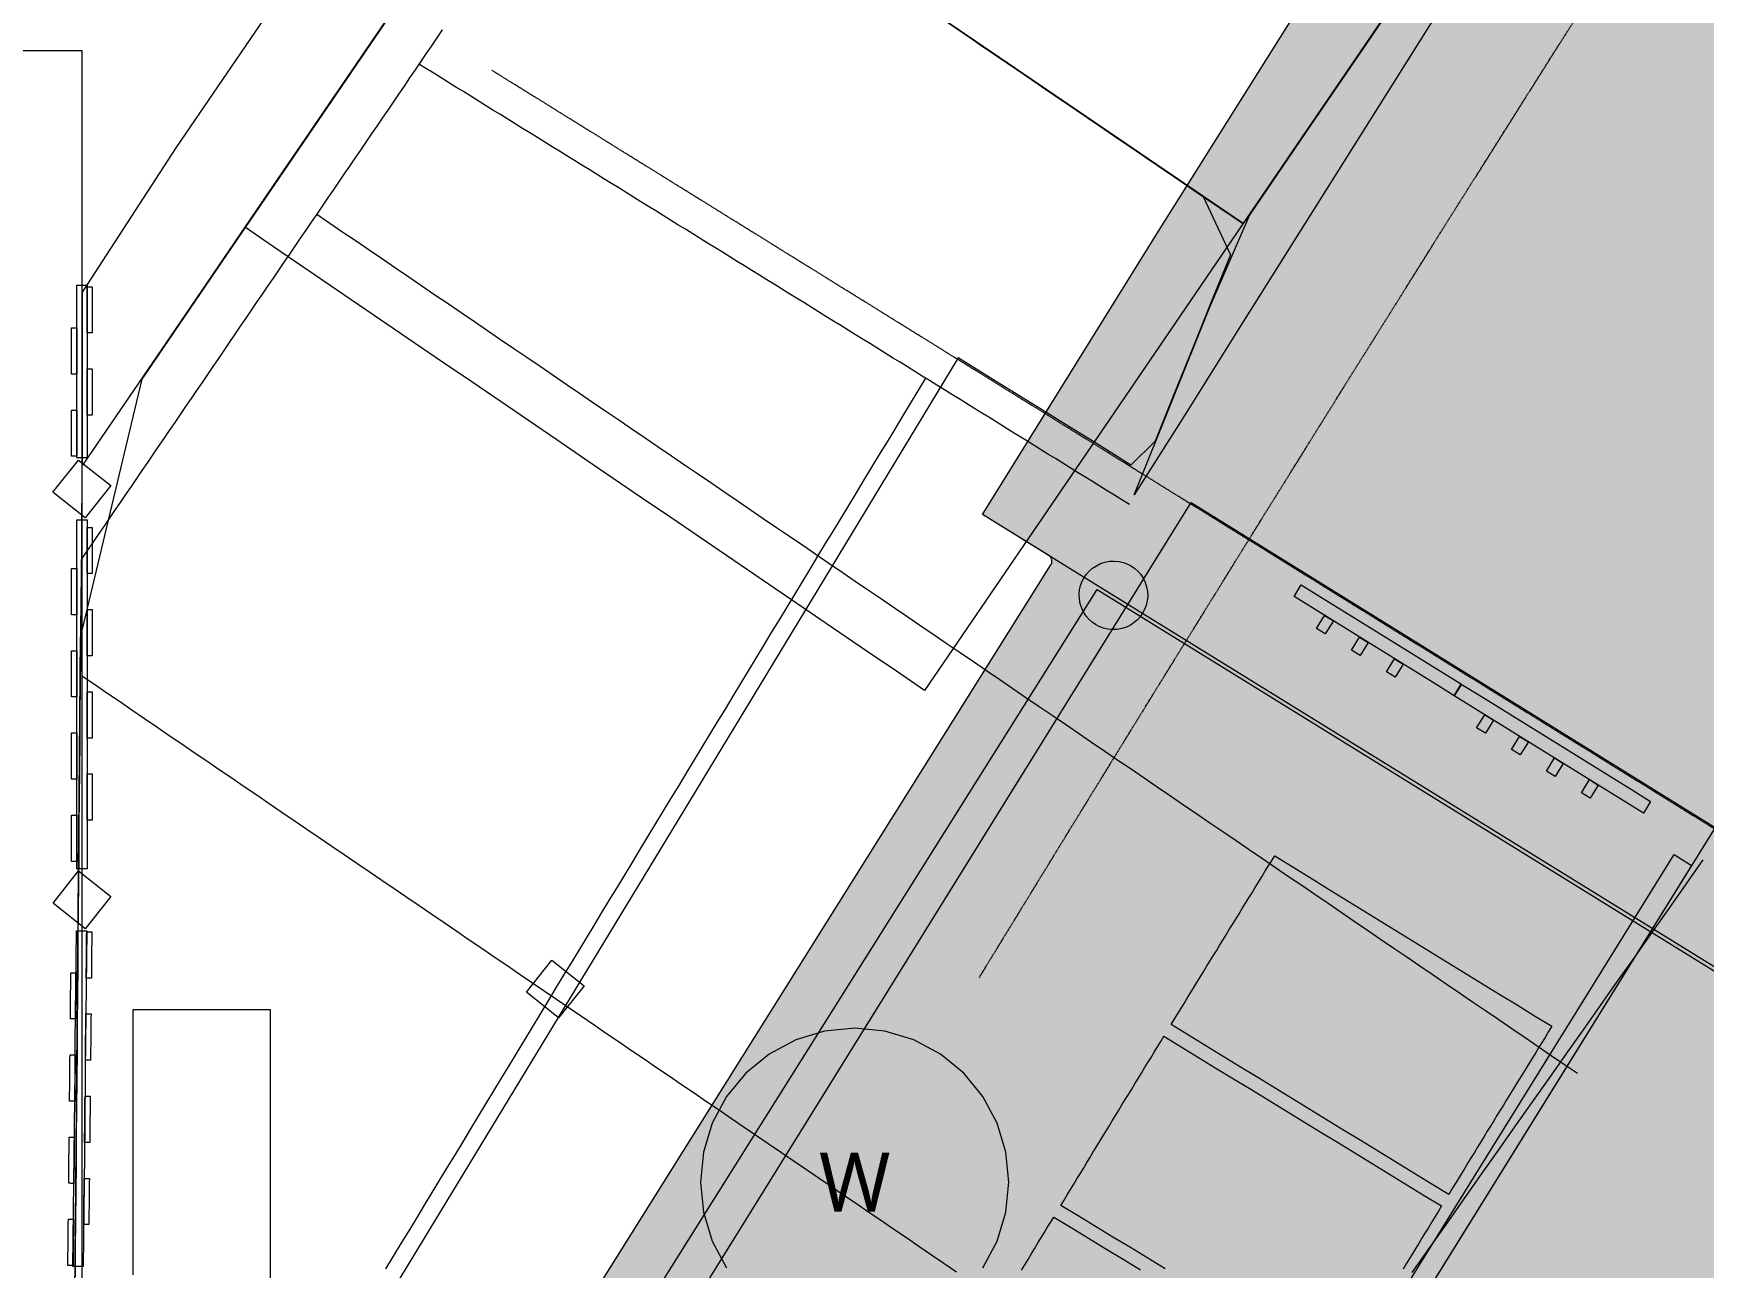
# Model space of a CAD drawing. Header units: millimetres. Extents: x -31757 to 121236, y -27283 to 59400.
# Drawn here: x 25102 to 29978, y 9350 to 12954 of the extents above; entities that cross this region are included whole.
import ezdxf

# ---------------------------------------------------------------- set-up
doc = ezdxf.new("R2010")
doc.units = ezdxf.units.MM
doc.linetypes.add('DASHDOT', pattern=[3.556, 2.54, -0.508, 0, -0.508])
for name, color, linetype, lineweight in [('10_見えがかり', 7, 'Continuous', 13), ('30_敷地・外構', 8, 'Continuous', 9), ('40_通り芯', 1, 'DASHDOT', 9), ('41_通り芯の符号', 1, 'Continuous', 13)]:
    doc.layers.add(name, color=color, linetype=linetype, lineweight=lineweight)
doc.styles.add('JP', font='NotoSansCJKjp-Regular.otf')

msp = doc.modelspace()

# ---------------------------------------------------------------- hatches: boundary and pattern name
at = {"layer": '10_見えがかり'}
msp.add_hatch(color=8, dxfattribs=at).paths.add_polyline_path([(40065.8, 29151), (40066.1, 29150.7), (40327.1, 28949.1), (40328.7, 28948), (40330.4, 28947), (40332.2, 28946.2), (40334, 28945.6), (40335.9, 28945.2), (40337.9, 28945), (40339.9, 28944.9), (40341.8, 28945.1), (40343.7, 28945.4), (40345.6, 28946), (40347.5, 28946.7), (40349.2, 28947.6), (40350.9, 28948.6), (40352.4, 28949.8), (40353.8, 28951.2), (40355.1, 28952.7), (40882.9, 29633), (41480, 30395.1), (42080.6, 31154.4), (42684.8, 31910.9), (43292.6, 32664.5), (43903.9, 33415.2), (44518.8, 34163), (45137.2, 34907.9), (45759.1, 35650), (46384.5, 36389), (47013.3, 37125.1), (47645.6, 37858.3), (48281.4, 38588.4), (48920.6, 39315.6), (49563.2, 40039.7), (50209.3, 40760.8), (50858.7, 41478.8), (51511.5, 42193.7), (52167.7, 42905.6), (52827.2, 43614.4), (53490, 44320), (54156.2, 45022.6), (54825.7, 45721.9), (55498.4, 46418.1), (56174.5, 47111.2), (56853.8, 47801), (57536.3, 48487.6), (58222.1, 49171), (58911.1, 49851.2), (59603.3, 50528.1), (60298.6, 51201.7), (60374.8, 51274.8), (60376.2, 51276.3), (60377.4, 51277.8), (60378.4, 51279.5), (60379.3, 51281.3), (60380, 51283.1), (60380.5, 51285), (60380.8, 51286.9), (60381, 51288.9), (60380.9, 51290.8), (60380.7, 51292.8), (60380.2, 51294.7), (60379.6, 51296.6), (60378.8, 51298.4), (60377.8, 51300.1), (60376.7, 51301.7), (60375.4, 51303.1), (60146.7, 51540.7), (60146.4, 51541), (60146.7, 51541.4), (60833.4, 52199.6), (61523.6, 52855.1), (62216.8, 53507.4), (62913, 54156.4), (63612.2, 54802.2), (64314.4, 55444.8), (65019.2, 56083.8), (65019.6, 56084.1), (65019.9, 56083.8), (65254.1, 55824.3), (66795, 54116.9), (66795, 54116.8), (75537.8, 44429), (75538.1, 44428.7), (75537.8, 44428.3), (75105, 44023.6), (75104.9, 44023.5), (73057.4, 42142.5), (73057.2, 42142.3), (71040.6, 40228.6), (71040.4, 40228.4), (69052.1, 38285.4), (69051.8, 38285.2), (67092.1, 36313.2), (67091.9, 36313), (65161.3, 34312.7), (65161.1, 34312.4), (63259.9, 32284), (63259.7, 32283.8), (61388.4, 30227.8), (61388.2, 30227.6), (59547.2, 28144.4), (59547, 28144.1), (57736.7, 26034.2), (57736.5, 26034), (55957.3, 23897.8), (55957.1, 23897.6), (54209.3, 21735.6), (54209.1, 21735.4), (52493.2, 19548.1), (52493, 19547.9), (50809.2, 17335.7), (50809, 17335.4), (49157.8, 15098.8), (49157.6, 15098.5), (47539.3, 12838), (47539.1, 12837.8), (45954.1, 10553.8), (45953.9, 10553.6), (44402.4, 8246.6), (44402.2, 8246.4), (42884.7, 5917), (42884.5, 5916.8), (41401.3, 3565.6), (41401.2, 3565.4), (40433.8, 2047.8), (40433.5, 2047.4), (40433, 2047.5), (34030.2, 4749.4), (34030.2, 4749.4), (26699.8, 7843.7), (26699.5, 7843.8), (26030.8, 8156.6), (26029.7, 8157.2), (26026.2, 8159.4), (26025.8, 8159.7), (26026, 8160.1), (26672.5, 9168.4), (26672.6, 9168.6), (28072.1, 11401.4), (28073.1, 11403.1), (28073.8, 11404.9), (28074.5, 11406.8), (28074.9, 11408.7), (28075.1, 11410.7), (28075.1, 11412.7), (28075, 11414.6), (28074.6, 11416.6), (28074.1, 11418.5), (28073.4, 11420.3), (28072.5, 11422), (28071.4, 11423.7), (28070.2, 11425.2), (28068.8, 11426.7), (28067.3, 11427.9), (28065.7, 11429), (27872.5, 11548.5), (27872.1, 11548.7), (27872.4, 11549.1), (28386.1, 12375.7), (28904.1, 13200.3), (29425.9, 14022.4), (29951.7, 14842.1), (30481.3, 15659.2), (31014.8, 16473.8), (31552.1, 17285.9), (32093.3, 18095.5), (32638.3, 18902.5), (33187.1, 19706.8), (33739.7, 20508.6), (34296.1, 21307.8), (34856.3, 22104.3), (35420.2, 22898.1), (35987.9, 23689.3), (36559.3, 24477.8), (37134.5, 25263.5), (37713.4, 26046.5), (38295.9, 26826.8), (38882.2, 27604.3), (39472.1, 28379.1), (40065.5, 29150.6)])

# ---------------------------------------------------------------- linework, layer by layer
for points in [[(28633, 12398), (26773.8, 13665.3), (32265.2, 21721.7), (34124.4, 20454.5), (33555.5, 19619.8), (33275.2, 19216), (32903.8, 18663.7), (28633, 12398)], [(33225.2, 15012.1), (30912.9, 11416.3), (30912.7, 11416.1), (30631.4, 10968.2), (30631.4, 10968.1), (30126.3, 10155.5), (30126.1, 10155.2), (30125.6, 10155.4), (28169.8, 11364.7), (27872.5, 11548.5), (27872.1, 11548.7), (27872.4, 11549.1), (28386.1, 12375.7), (28904.1, 13200.3)], [(29559.9, 13585.5), (28620.3, 12089.7), (28463.8, 11840.3), (28314.8, 11606.1), (28425.2, 11879), (28535.6, 12151.9), (28651.7, 12421.8), (28817.5, 12665.1), (28983.3, 12908.4), (29812.4, 14124.8)], [(26750.6, 13681.1), (27819.6, 12952.4), (28516.8, 12477.2), (28596.3, 12307.3), (28541.3, 12171.2), (28486.2, 12035.1), (28431.2, 11899), (28376.1, 11762.9), (28305.9, 11693.1), (28205.1, 11755.6), (28104.3, 11818.2), (28003.5, 11880.8), (27902.7, 11943.3), (27801.9, 12005.9), (27391.5, 11329.3), (26981.1, 10652.7), (26570.7, 9976.1), (26160.3, 9299.5), (25749.9, 8622.9), (25888.1, 8282.1), (27538.2, 7590.3), (27648.4, 7241.4)], [(26384.3, 13363.6), (26099.5, 12945.9), (25814.8, 12528.1), (25530.1, 12110.4), (25245.4, 11692.7), (25245.4, 12198.2), (25518.8, 12619.4), (25803.5, 13037.1)], [(26672.6, 9168.6), (28072.1, 11401.4), (28073.1, 11403.1), (28073.8, 11404.9), (28074.5, 11406.8), (28074.9, 11408.7), (28075.1, 11410.7), (28075.1, 11412.7), (28075, 11414.6), (28074.6, 11416.6), (28074.1, 11418.5), (28073.4, 11420.3), (28072.5, 11422), (28071.4, 11423.7), (28070.2, 11425.2), (28068.8, 11426.7), (28067.3, 11427.9), (28065.7, 11429), (27872.5, 11548.5), (27872.1, 11548.7), (27872.4, 11549.1), (28386.1, 12375.7), (28904.1, 13200.3)], [(25200.8, 6717.4), (25213.6, 8208), (25226.3, 9698.7), (25239.1, 11189.3), (25419.2, 11944.2), (25682.9, 12331.1), (25946.6, 12718), (26210.4, 13104.9)], [(18244, 12903.1), (23243.5, 12903.3), (24243.4, 12903.4), (25243.3, 12903.5), (25243.4, 11903.5), (25243.4, 10903.6), (25243.5, 9903.7), (25243.5, 8903.8), (25243.6, 7903.9), (25243.7, 6904), (25243.7, 5904.1), (25243.8, 4904.2), (25243.9, 2904.4), (25243.9, 1904.5), (25244, 904.6), (24244.1, 904.5), (23244.2, 904.5), (21244.4, 904.4), (20244.5, 904.3), (19244.6, 904.2)], [(25228.4, 12134.6), (25228.4, 12176.7), (25228.4, 12218.8), (25233.4, 12218.8), (25235.9, 12218.8), (25238.4, 12218.8), (25248.4, 12218.8), (25250.9, 12218.8), (25255.9, 12218.8), (25258.4, 12218.8), (25258.4, 12092.5), (25258.4, 12050.4), (25258.4, 12008.3), (25258.4, 11966.2), (25258.4, 11924.1), (25258.4, 11840), (25258.4, 11713.7), (25255.9, 11713.7), (25253.4, 11713.7), (25250.9, 11713.7), (25245.9, 11713.7), (25240.9, 11713.7), (25238.4, 11713.7), (25235.9, 11713.7), (25233.4, 11713.7), (25230.9, 11713.7), (25228.4, 11713.7), (25228.4, 11755.7), (25228.4, 11797.8), (25228.4, 11839.9), (25228.4, 11924.1), (25228.4, 11966.2), (25228.4, 12008.3), (25228.4, 12050.4), (25228.4, 12092.5), (25228.4, 12134.6)], [(25228.4, 12134.6), (25228.4, 12176.7), (25228.4, 12218.8), (25233.4, 12218.8), (25235.9, 12218.8), (25238.4, 12218.8), (25248.4, 12218.8), (25250.9, 12218.8), (25255.9, 12218.8), (25258.4, 12218.8), (25258.4, 12092.5), (25258.4, 12050.4), (25258.4, 12008.3), (25258.4, 11966.2), (25258.4, 11924.1), (25258.4, 11840), (25258.4, 11713.7), (25255.9, 11713.7), (25253.4, 11713.7), (25250.9, 11713.7), (25245.9, 11713.7), (25240.9, 11713.7), (25238.4, 11713.7), (25235.9, 11713.7), (25233.4, 11713.7), (25230.9, 11713.7), (25228.4, 11713.7), (25228.4, 11755.7), (25228.4, 11797.8), (25228.4, 11839.9), (25228.4, 11924.1), (25228.4, 11966.2), (25228.4, 12008.3), (25228.4, 12050.4), (25228.4, 12092.5), (25228.4, 12134.6)], [(25228.4, 12134.6), (25228.4, 12176.7), (25228.4, 12218.8), (25233.4, 12218.8), (25235.9, 12218.8), (25238.4, 12218.8), (25248.4, 12218.8), (25250.9, 12218.8), (25255.9, 12218.8), (25258.4, 12218.8), (25258.4, 12092.5), (25258.4, 12050.4), (25258.4, 12008.3), (25258.4, 11966.2), (25258.4, 11924.1), (25258.4, 11840), (25258.4, 11713.7), (25255.9, 11713.7), (25253.4, 11713.7), (25250.9, 11713.7), (25245.9, 11713.7), (25240.9, 11713.7), (25238.4, 11713.7), (25235.9, 11713.7), (25233.4, 11713.7), (25230.9, 11713.7), (25228.4, 11713.7), (25228.4, 11755.7), (25228.4, 11797.8), (25228.4, 11839.9), (25228.4, 11924.1), (25228.4, 11966.2), (25228.4, 12008.3), (25228.4, 12050.4), (25228.4, 12092.5), (25228.4, 12134.6)], [(25260.9, 12213.7), (25262.1, 12213.7), (25263.4, 12213.7), (25264.6, 12213.7), (25265.9, 12213.7), (25268.4, 12213.7), (25269.6, 12213.7), (25270.9, 12213.7), (25272.1, 12213.7), (25273.4, 12213.7), (25273.4, 12191.2), (25273.4, 12180), (25273.4, 12168.7), (25273.4, 12157.5), (25273.4, 12112.5), (25273.4, 12101.2), (25273.4, 12078.7), (25272.1, 12078.7), (25270.9, 12078.7), (25269.6, 12078.7), (25268.4, 12078.7), (25265.9, 12078.7), (25264.6, 12078.7), (25263.4, 12078.7), (25259.6, 12078.7), (25258.4, 12078.7), (25258.4, 12090), (25258.4, 12101.2), (25258.4, 12112.5), (25258.4, 12123.7), (25258.4, 12146.2), (25258.4, 12157.5), (25258.4, 12168.7), (25258.4, 12180), (25258.4, 12191.2), (25258.4, 12202.5), (25258.4, 12213.7), (25260.9, 12213.7)], [(25213.4, 12026.2), (25213.4, 12037.5), (25213.4, 12048.7), (25213.4, 12060), (25213.4, 12071.2), (25213.4, 12082.5), (25213.4, 12093.7), (25214.6, 12093.7), (25215.9, 12093.7), (25217.1, 12093.7), (25218.4, 12093.7), (25219.6, 12093.7), (25220.9, 12093.7), (25223.4, 12093.7), (25224.6, 12093.7), (25227.1, 12093.7), (25228.4, 12093.7), (25228.4, 12082.5), (25228.4, 12071.2), (25228.4, 12060), (25228.4, 12048.7), (25228.4, 12026.2), (25228.4, 12015), (25228.4, 12003.7), (25228.4, 11992.5), (25228.4, 11981.2), (25228.4, 11970), (25228.4, 11958.7), (25227.1, 11958.7), (25224.6, 11958.7), (25223.4, 11958.7), (25222.1, 11958.7), (25220.9, 11958.7), (25219.6, 11958.7), (25218.4, 11958.7), (25217.1, 11958.7), (25215.9, 11958.7), (25214.6, 11958.7), (25213.4, 11958.7), (25213.4, 11981.2), (25213.4, 11992.5), (25213.4, 12003.7), (25213.4, 12015), (25213.4, 12026.2)], [(25258.4, 11906.2), (25258.4, 11917.5), (25258.4, 11928.7), (25258.4, 11940), (25258.4, 11951.2), (25258.4, 11973.7), (25259.6, 11973.7), (25260.9, 11973.7), (25262.1, 11973.7), (25263.4, 11973.7), (25264.6, 11973.7), (25265.9, 11973.7), (25268.4, 11973.7), (25269.6, 11973.7), (25272.1, 11973.7), (25273.4, 11973.7), (25273.4, 11962.5), (25273.4, 11951.2), (25273.4, 11940), (25273.4, 11928.7), (25273.4, 11906.2), (25273.4, 11895), (25273.4, 11883.7), (25273.4, 11872.5), (25273.4, 11861.2), (25273.4, 11850), (25273.4, 11838.7), (25272.1, 11838.7), (25269.6, 11838.7), (25268.4, 11838.7), (25267.1, 11838.7), (25265.9, 11838.7), (25263.4, 11838.7), (25262.1, 11838.7), (25260.9, 11838.7), (25259.6, 11838.7), (25258.4, 11838.7), (25258.4, 11850), (25258.4, 11861.2), (25258.4, 11872.5), (25258.4, 11883.7), (25258.4, 11895), (25258.4, 11906.2)], [(25215.9, 11853.7), (25217.1, 11853.7), (25218.4, 11853.7), (25219.6, 11853.7), (25222.1, 11853.7), (25223.4, 11853.7), (25224.6, 11853.7), (25227.1, 11853.7), (25228.4, 11853.7), (25228.4, 11842.5), (25228.4, 11831.2), (25228.4, 11820), (25228.4, 11797.5), (25228.4, 11786.2), (25228.4, 11775), (25228.4, 11741.2), (25228.4, 11730), (25228.4, 11718.7), (25225.9, 11718.7), (25224.6, 11718.7), (25223.4, 11718.7), (25222.1, 11718.7), (25219.6, 11718.7), (25218.4, 11718.7), (25217.1, 11718.7), (25215.9, 11718.7), (25214.6, 11718.7), (25213.4, 11718.7), (25213.4, 11730), (25213.4, 11752.5), (25213.4, 11763.7), (25213.4, 11775), (25213.4, 11786.2), (25213.4, 11797.5), (25213.4, 11808.7), (25213.4, 11820), (25213.4, 11842.5), (25213.4, 11853.7), (25215.9, 11853.7)], [(25233.8, 11707.8), (25327.7, 11633.1), (25253, 11539.1), (25159.1, 11613.8), (25233.8, 11707.8)], [(25244.9, 6368.1), (28481.9, 11583.6), (30011.2, 10634.4), (25245.3, 2955.5), (25244.9, 6368.1)], [(25238.4, 11533.3), (25240.9, 11533.3), (25243.4, 11533.3), (25245.9, 11533.3), (25248.4, 11533.3), (25250.9, 11533.3), (25258.4, 11533.3), (25258.4, 11448.3), (25258.4, 11363.3), (25258.4, 11278.4), (25258.4, 11193.4), (25258.4, 11108.4), (25258.4, 11023.5), (25258.4, 10938.5), (25258.4, 10853.5), (25258.4, 10768.6), (25258.4, 10683.6), (25258.4, 10598.6), (25258.5, 10513.7), (25251, 10513.7), (25248.5, 10513.7), (25246, 10513.7), (25243.5, 10513.7), (25241, 10513.7), (25238.5, 10513.7), (25236, 10513.7), (25228.5, 10513.7), (25228.4, 10768.6), (25228.4, 10853.5), (25228.4, 10938.5), (25228.4, 11023.5), (25228.4, 11108.4), (25228.4, 11193.4), (25228.4, 11278.4), (25228.4, 11363.3), (25228.4, 11448.3), (25228.4, 11533.3), (25238.4, 11533.3)], [(25238.4, 11533.3), (25240.9, 11533.3), (25243.4, 11533.3), (25245.9, 11533.3), (25248.4, 11533.3), (25250.9, 11533.3), (25258.4, 11533.3), (25258.4, 11448.3), (25258.4, 11363.3), (25258.4, 11278.4), (25258.4, 11193.4), (25258.4, 11108.4), (25258.4, 11023.5), (25258.4, 10938.5), (25258.4, 10853.5), (25258.4, 10768.6), (25258.4, 10683.6), (25258.4, 10598.6), (25258.5, 10513.7), (25251, 10513.7), (25248.5, 10513.7), (25246, 10513.7), (25243.5, 10513.7), (25241, 10513.7), (25238.5, 10513.7), (25236, 10513.7), (25228.5, 10513.7), (25228.4, 10768.6), (25228.4, 10853.5), (25228.4, 10938.5), (25228.4, 11023.5), (25228.4, 11108.4), (25228.4, 11193.4), (25228.4, 11278.4), (25228.4, 11363.3), (25228.4, 11448.3), (25228.4, 11533.3), (25238.4, 11533.3)], [(25238.4, 11533.3), (25240.9, 11533.3), (25243.4, 11533.3), (25245.9, 11533.3), (25248.4, 11533.3), (25250.9, 11533.3), (25258.4, 11533.3), (25258.4, 11448.3), (25258.4, 11363.3), (25258.4, 11278.4), (25258.4, 11193.4), (25258.4, 11108.4), (25258.4, 11023.5), (25258.4, 10938.5), (25258.4, 10853.5), (25258.4, 10768.6), (25258.4, 10683.6), (25258.4, 10598.6), (25258.5, 10513.7), (25251, 10513.7), (25248.5, 10513.7), (25246, 10513.7), (25243.5, 10513.7), (25241, 10513.7), (25238.5, 10513.7), (25236, 10513.7), (25228.5, 10513.7), (25228.4, 10768.6), (25228.4, 10853.5), (25228.4, 10938.5), (25228.4, 11023.5), (25228.4, 11108.4), (25228.4, 11193.4), (25228.4, 11278.4), (25228.4, 11363.3), (25228.4, 11448.3), (25228.4, 11533.3), (25238.4, 11533.3)], [(25260.9, 11511), (25262.1, 11511), (25263.4, 11511), (25264.6, 11511), (25265.9, 11511), (25268.4, 11511), (25269.6, 11511), (25270.9, 11511), (25272.1, 11511), (25273.4, 11511), (25273.4, 11488.5), (25273.4, 11477.2), (25273.4, 11466), (25273.4, 11432.2), (25273.4, 11421), (25273.4, 11409.7), (25273.4, 11398.5), (25273.4, 11376), (25272.2, 11376), (25270.9, 11376), (25269.7, 11376), (25268.4, 11376), (25265.9, 11376), (25264.7, 11376), (25263.4, 11376), (25262.2, 11376), (25260.9, 11376), (25259.7, 11376), (25258.4, 11376), (25258.4, 11387.2), (25258.4, 11398.5), (25258.4, 11409.7), (25258.4, 11421), (25258.4, 11432.2), (25258.4, 11466), (25258.4, 11477.2), (25258.4, 11488.5), (25258.4, 11499.7), (25258.4, 11511), (25260.9, 11511)], [(28169.6, 11365), (28176.6, 11374.9), (28184.6, 11383.8), (28194.1, 11392.1), (28205, 11399.3), (28217, 11405.2), (28229.9, 11409.5), (28243.5, 11412), (28257.3, 11412.6), (28270.8, 11411.3), (28283.9, 11408.3), (28296.1, 11403.7), (28307.2, 11397.8), (28317.1, 11390.9), (28326, 11382.8), (28334.3, 11373.3), (28341.5, 11362.5), (28347.4, 11350.4), (28351.7, 11337.5), (28354.2, 11323.9), (28354.8, 11310.2), (28353.5, 11296.6), (28350.5, 11283.5), (28345.9, 11271.3), (28340, 11260.2), (28333.1, 11250.3), (28325, 11241.4), (28315.5, 11233.1), (28304.7, 11225.9), (28292.6, 11220), (28279.7, 11215.7), (28266.1, 11213.2), (28252.4, 11212.6), (28238.8, 11213.9), (28225.7, 11216.9), (28213.5, 11221.5), (28202.4, 11227.4), (28192.6, 11234.3), (28183.6, 11242.4), (28175.3, 11251.9), (28168.1, 11262.7), (28162.2, 11274.8), (28158, 11287.7), (28155.5, 11301.3), (28154.8, 11315), (28156.1, 11328.6), (28159.1, 11341.7), (28163.7, 11353.9), (28169.6, 11365)], [(25215.9, 11390.9), (25217.2, 11390.9), (25219.7, 11390.9), (25222.2, 11390.9), (25224.7, 11390.9), (25225.9, 11390.9), (25227.2, 11390.9), (25228.4, 11390.9), (25228.4, 11379.7), (25228.4, 11357.2), (25228.4, 11345.9), (25228.4, 11323.5), (25228.4, 11300.9), (25228.4, 11289.7), (25228.4, 11278.4), (25228.4, 11267.2), (25228.4, 11255.9), (25227.2, 11255.9), (25225.9, 11255.9), (25224.7, 11255.9), (25223.4, 11255.9), (25222.2, 11255.9), (25220.9, 11255.9), (25219.7, 11255.9), (25218.4, 11255.9), (25217.2, 11255.9), (25215.9, 11255.9), (25214.7, 11255.9), (25213.4, 11255.9), (25213.4, 11267.2), (25213.4, 11278.4), (25213.4, 11289.7), (25213.4, 11300.9), (25213.4, 11334.7), (25213.4, 11345.9), (25213.4, 11357.2), (25213.4, 11368.4), (25213.4, 11390.9), (25215.9, 11390.9)], [(40371.8, 2236.4), (33118.3, 5297.2), (33118.3, 5297.2), (26761.1, 7980.6), (26760.7, 7980.8), (26246.6, 8221.2), (26245.5, 8221.8), (26245.1, 8222.1), (26244.7, 8222.4), (26244.9, 8222.8), (26801.1, 9091.1), (26801.2, 9091.3), (28206.9, 11329.6), (28207.1, 11330)], [(28207.1, 11330), (28207.6, 11329.8), (30101.2, 10159)], [(28803, 11343.3), (28854, 11311.7), (29043.5, 11194.2), (29270.4, 11053.4), (29249.4, 11019.5), (29198.4, 11051.1), (29022.4, 11160.3), (28781.9, 11309.4), (28803, 11343.3)], [(25260.9, 11271), (25262.2, 11271), (25263.4, 11271), (25264.7, 11271), (25265.9, 11271), (25268.4, 11271), (25269.7, 11271), (25270.9, 11271), (25272.2, 11271), (25273.4, 11271), (25273.4, 11259.7), (25273.4, 11248.5), (25273.4, 11237.2), (25273.4, 11226), (25273.4, 11214.7), (25273.4, 11203.5), (25273.4, 11181), (25273.4, 11169.7), (25273.4, 11158.5), (25273.4, 11147.2), (25273.4, 11136), (25272.2, 11136), (25270.9, 11136), (25269.7, 11136), (25268.4, 11136), (25265.9, 11136), (25264.7, 11136), (25263.4, 11136), (25262.2, 11136), (25260.9, 11136), (25259.7, 11136), (25258.4, 11136), (25258.4, 11147.2), (25258.4, 11158.5), (25258.4, 11169.7), (25258.4, 11181), (25258.4, 11192.2), (25258.4, 11203.5), (25258.4, 11214.7), (25258.4, 11226), (25258.4, 11237.2), (25258.4, 11248.5), (25258.4, 11259.7), (25258.4, 11271), (25260.9, 11271)], [(28847.5, 11215.9), (28871.2, 11254), (28896.7, 11238.2), (28873, 11200.1), (28847.5, 11215.9)], [(28949.5, 11152.6), (28973.2, 11190.8), (28998.6, 11175), (28975, 11136.8), (28949.5, 11152.6)], [(25213.4, 11083.4), (25213.4, 11094.7), (25213.4, 11105.9), (25213.4, 11117.2), (25213.4, 11139.7), (25213.4, 11150.9), (25214.7, 11150.9), (25215.9, 11150.9), (25217.2, 11150.9), (25218.4, 11150.9), (25219.7, 11150.9), (25220.9, 11150.9), (25222.2, 11150.9), (25223.4, 11150.9), (25224.7, 11150.9), (25225.9, 11150.9), (25227.2, 11150.9), (25228.4, 11150.9), (25228.4, 11139.7), (25228.4, 11128.5), (25228.4, 11105.9), (25228.4, 11094.7), (25228.4, 11083.4), (25228.4, 11038.5), (25228.4, 11027.2), (25228.4, 11015.9), (25227.2, 11015.9), (25225.9, 11015.9), (25224.7, 11015.9), (25223.4, 11015.9), (25220.9, 11015.9), (25219.7, 11015.9), (25218.4, 11015.9), (25217.2, 11015.9), (25215.9, 11015.9), (25214.7, 11015.9), (25213.4, 11015.9), (25213.4, 11027.2), (25213.4, 11049.7), (25213.4, 11060.9), (25213.4, 11072.2), (25213.4, 11083.4)], [(29051.5, 11089.4), (29075.1, 11127.6), (29100.6, 11111.8), (29077, 11073.6), (29051.5, 11089.4)], [(25258.4, 10963.5), (25258.4, 10974.7), (25258.4, 10986), (25258.4, 10997.2), (25258.4, 11008.5), (25258.4, 11019.7), (25258.4, 11031), (25259.7, 11031), (25260.9, 11031), (25262.2, 11031), (25263.4, 11031), (25264.7, 11031), (25265.9, 11031), (25267.2, 11031), (25268.4, 11031), (25269.7, 11031), (25272.2, 11031), (25273.4, 11031), (25273.4, 11019.7), (25273.4, 11008.5), (25273.4, 10997.2), (25273.4, 10986), (25273.4, 10974.7), (25273.4, 10952.2), (25273.4, 10941), (25273.4, 10929.7), (25273.4, 10918.5), (25273.4, 10907.2), (25273.4, 10896), (25272.2, 10896), (25270.9, 10896), (25269.7, 10896), (25268.4, 10896), (25267.2, 10896), (25265.9, 10896), (25264.7, 10896), (25263.4, 10896), (25262.2, 10896), (25260.9, 10896), (25259.7, 10896), (25258.4, 10896), (25258.4, 10907.2), (25258.4, 10918.5), (25258.4, 10929.7), (25258.4, 10941), (25258.4, 10952.2), (25258.4, 10963.5)], [(29270.3, 11053.3), (29321.3, 11021.7), (29771.7, 10742.4), (29822.7, 10710.8), (29801.8, 10676.9), (29249.4, 11019.5), (29270.3, 11053.3)], [(29315, 10926.1), (29338.6, 10964.2), (29364.1, 10948.4), (29340.5, 10910.3), (29315, 10926.1)], [(25213.4, 10854.7), (25213.4, 10865.9), (25213.4, 10877.2), (25213.4, 10888.4), (25213.4, 10899.7), (25213.4, 10910.9), (25214.7, 10910.9), (25215.9, 10910.9), (25217.2, 10910.9), (25218.4, 10910.9), (25220.9, 10910.9), (25223.4, 10910.9), (25224.7, 10910.9), (25225.9, 10910.9), (25227.2, 10910.9), (25228.4, 10910.9), (25228.4, 10899.7), (25228.4, 10888.4), (25228.4, 10877.2), (25228.4, 10865.9), (25228.4, 10854.7), (25228.4, 10843.5), (25228.4, 10832.2), (25228.4, 10820.9), (25228.4, 10809.7), (25228.4, 10798.4), (25228.4, 10787.2), (25228.4, 10775.9), (25227.2, 10775.9), (25225.9, 10775.9), (25224.7, 10775.9), (25223.4, 10775.9), (25222.2, 10775.9), (25220.9, 10775.9), (25218.4, 10775.9), (25217.2, 10775.9), (25215.9, 10775.9), (25214.7, 10775.9), (25213.4, 10775.9), (25213.4, 10798.4), (25213.4, 10809.7), (25213.4, 10820.9), (25213.4, 10832.2), (25213.4, 10854.7)], [(29417, 10862.9), (29440.6, 10900.9), (29466.1, 10885.1), (29442.5, 10847.1), (29417, 10862.9)], [(29519, 10799.7), (29542.6, 10837.7), (29568, 10821.9), (29544.5, 10783.8), (29519, 10799.7)], [(25260.9, 10791), (25262.2, 10791), (25263.4, 10791), (25264.7, 10791), (25267.2, 10791), (25268.4, 10791), (25269.7, 10791), (25270.9, 10791), (25272.2, 10791), (25273.4, 10791), (25273.4, 10779.7), (25273.4, 10768.5), (25273.4, 10757.2), (25273.4, 10746), (25273.4, 10734.7), (25273.4, 10723.5), (25273.4, 10712.2), (25273.4, 10701), (25273.4, 10689.7), (25273.4, 10678.5), (25273.4, 10667.2), (25273.4, 10656), (25272.2, 10656), (25269.7, 10656), (25268.4, 10656), (25265.9, 10656), (25264.7, 10656), (25263.4, 10656), (25262.2, 10656), (25260.9, 10656), (25259.7, 10656), (25258.4, 10656), (25258.4, 10689.7), (25258.4, 10701), (25258.4, 10734.7), (25258.4, 10746), (25258.4, 10757.2), (25258.4, 10791), (25260.9, 10791)], [(29621, 10736.4), (29644.5, 10774.5), (29670, 10758.7), (29646.5, 10720.6), (29621, 10736.4)], [(25215.9, 10670.9), (25217.2, 10670.9), (25218.4, 10670.9), (25220.9, 10670.9), (25222.2, 10670.9), (25223.4, 10670.9), (25224.7, 10670.9), (25225.9, 10670.9), (25227.2, 10670.9), (25228.4, 10670.9), (25228.4, 10659.7), (25228.4, 10637.2), (25228.4, 10625.9), (25228.4, 10614.7), (25228.4, 10603.5), (25228.4, 10581), (25228.4, 10569.7), (25228.5, 10547.2), (25228.5, 10535.9), (25227.2, 10535.9), (25226, 10535.9), (25224.7, 10535.9), (25223.5, 10535.9), (25222.2, 10535.9), (25221, 10535.9), (25219.7, 10535.9), (25218.5, 10535.9), (25217.2, 10535.9), (25216, 10535.9), (25214.7, 10535.9), (25213.5, 10535.9), (25213.4, 10558.4), (25213.4, 10569.7), (25213.4, 10614.7), (25213.4, 10625.9), (25213.4, 10648.4), (25213.4, 10659.7), (25213.4, 10670.9), (25215.9, 10670.9)], [(29891.7, 10555.6), (29942.7, 10523.9), (28719.3, 8552.7), (28668.3, 8584.4), (29891.7, 10555.6)], [(25233.9, 10507.8), (25327.8, 10433.1), (25253.1, 10339.1), (25159.2, 10413.8), (25233.9, 10507.8)], [(25232.5, 10333.4), (25235, 10333.3), (25237.5, 10333.3), (25240, 10333.3), (25250, 10333.2), (25252.5, 10333.2), (25257.5, 10333.1), (25256.7, 10251.4), (25255, 10088), (25254.2, 10006.3), (25253.4, 9924.6), (25251.7, 9761.1), (25250.9, 9679.4), (25248.4, 9434.3), (25247.5, 9352.6), (25245, 9352.6), (25242.5, 9352.6), (25240, 9352.7), (25237.5, 9352.7), (25235, 9352.7), (25230, 9352.8), (25227.5, 9352.8), (25225, 9352.8), (25222.5, 9352.8), (25220, 9352.9), (25217.5, 9352.9), (25218.4, 9434.6), (25220, 9598), (25220.9, 9679.7), (25221.7, 9761.4), (25223.4, 9924.9), (25224.2, 10006.6), (25225, 10088.3), (25225.9, 10170), (25226.7, 10251.7), (25227.5, 10333.4), (25232.5, 10333.4)], [(25232.5, 10333.4), (25235, 10333.3), (25237.5, 10333.3), (25240, 10333.3), (25250, 10333.2), (25252.5, 10333.2), (25257.5, 10333.1), (25256.7, 10251.4), (25255, 10088), (25254.2, 10006.3), (25253.4, 9924.6), (25251.7, 9761.1), (25250.9, 9679.4), (25248.4, 9434.3), (25247.5, 9352.6), (25245, 9352.6), (25242.5, 9352.6), (25240, 9352.7), (25237.5, 9352.7), (25235, 9352.7), (25230, 9352.8), (25227.5, 9352.8), (25225, 9352.8), (25222.5, 9352.8), (25220, 9352.9), (25217.5, 9352.9), (25218.4, 9434.6), (25220, 9598), (25220.9, 9679.7), (25221.7, 9761.4), (25223.4, 9924.9), (25224.2, 10006.6), (25225, 10088.3), (25225.9, 10170), (25226.7, 10251.7), (25227.5, 10333.4), (25232.5, 10333.4)], [(25232.5, 10333.4), (25235, 10333.3), (25237.5, 10333.3), (25240, 10333.3), (25250, 10333.2), (25252.5, 10333.2), (25257.5, 10333.1), (25256.7, 10251.4), (25255, 10088), (25254.2, 10006.3), (25253.4, 9924.6), (25251.7, 9761.1), (25250.9, 9679.4), (25248.4, 9434.3), (25247.5, 9352.6), (25245, 9352.6), (25242.5, 9352.6), (25240, 9352.7), (25237.5, 9352.7), (25235, 9352.7), (25230, 9352.8), (25227.5, 9352.8), (25225, 9352.8), (25222.5, 9352.8), (25220, 9352.9), (25217.5, 9352.9), (25218.4, 9434.6), (25220, 9598), (25220.9, 9679.7), (25221.7, 9761.4), (25223.4, 9924.9), (25224.2, 10006.6), (25225, 10088.3), (25225.9, 10170), (25226.7, 10251.7), (25227.5, 10333.4), (25232.5, 10333.4)], [(25256.8, 10262.8), (25256.9, 10274.1), (25257, 10285.3), (25257.2, 10296.6), (25257.3, 10307.8), (25257.4, 10319.1), (25257.5, 10330.3), (25258.8, 10330.3), (25260, 10330.3), (25262.5, 10330.3), (25263.8, 10330.3), (25266.3, 10330.2), (25267.5, 10330.2), (25270, 10330.2), (25271.3, 10330.2), (25272.5, 10330.2), (25272.4, 10318.9), (25272.3, 10307.7), (25272.2, 10296.4), (25272, 10285.2), (25271.9, 10273.9), (25271.8, 10262.7), (25271.7, 10251.4), (25271.6, 10240.2), (25271.5, 10228.9), (25271.4, 10217.7), (25271.2, 10206.4), (25271.1, 10195.2), (25269.9, 10195.2), (25268.6, 10195.2), (25266.1, 10195.2), (25264.9, 10195.2), (25263.6, 10195.3), (25262.4, 10195.3), (25261.1, 10195.3), (25258.6, 10195.3), (25257.4, 10195.3), (25256.1, 10195.3), (25256.2, 10206.6), (25256.4, 10217.8), (25256.5, 10229.1), (25256.6, 10240.3), (25256.7, 10251.6), (25256.8, 10262.8)], [(26615.8, 10247.6), (26709.7, 10172.9), (26635, 10078.9), (26541.1, 10153.6), (26615.8, 10247.6)], [(25210.6, 10143.3), (25210.7, 10154.5), (25210.8, 10165.8), (25210.9, 10177), (25211.2, 10199.5), (25211.3, 10210.8), (25212.5, 10210.8), (25213.8, 10210.8), (25216.3, 10210.7), (25217.5, 10210.7), (25220, 10210.7), (25221.3, 10210.7), (25223.8, 10210.7), (25225, 10210.6), (25226.3, 10210.6), (25226.2, 10199.4), (25226.1, 10188.1), (25225.9, 10176.9), (25225.8, 10165.6), (25225.6, 10143.1), (25225.5, 10131.9), (25225.4, 10120.6), (25225.3, 10109.4), (25225.1, 10098.1), (25225, 10086.9), (25224.9, 10075.6), (25223.7, 10075.7), (25222.4, 10075.7), (25218.7, 10075.7), (25217.4, 10075.7), (25216.2, 10075.7), (25214.9, 10075.7), (25212.4, 10075.8), (25211.2, 10075.8), (25209.9, 10075.8), (25210, 10087), (25210.1, 10098.3), (25210.4, 10120.8), (25210.5, 10132), (25210.6, 10143.3)], [(25393.5, 9974.3), (25393.5, 10103.5), (25426.8, 10103.5), (25460.1, 10103.5), (25493.5, 10103.5), (25526.8, 10103.5), (25560.1, 10103.5), (25593.5, 10103.5), (25626.8, 10103.5), (25660.1, 10103.5), (25693.5, 10103.5), (25760.1, 10103.5), (25793.5, 10103.5), (25793.5, 9974.3), (25793.5, 9845.1), (25793.5, 9586.8), (25793.5, 9457.6), (25793.5, 9199.3)], [(25254.4, 10022.8), (25254.5, 10034.1), (25254.6, 10045.3), (25254.9, 10079.1), (25255.1, 10090.3), (25256.3, 10090.3), (25257.6, 10090.3), (25258.8, 10090.3), (25260.1, 10090.3), (25261.3, 10090.3), (25263.8, 10090.2), (25265.1, 10090.2), (25267.6, 10090.2), (25268.8, 10090.2), (25270.1, 10090.2), (25269.9, 10078.9), (25269.8, 10067.7), (25269.7, 10056.4), (25269.6, 10045.2), (25269.5, 10033.9), (25269.4, 10022.7), (25269.3, 10011.4), (25269.1, 10000.2), (25269, 9988.9), (25268.8, 9966.4), (25268.7, 9955.2), (25267.4, 9955.2), (25266.2, 9955.2), (25263.7, 9955.2), (25262.4, 9955.3), (25259.9, 9955.3), (25258.7, 9955.3), (25256.2, 9955.3), (25254.9, 9955.3), (25253.7, 9955.3), (25253.8, 9966.6), (25253.9, 9977.8), (25254, 9989.1), (25254.1, 10000.3), (25254.4, 10022.8)], [(25208.1, 9903.3), (25208.3, 9914.6), (25208.4, 9925.8), (25208.5, 9937.1), (25208.6, 9948.3), (25208.7, 9959.6), (25208.8, 9970.8), (25210.1, 9970.8), (25211.3, 9970.8), (25212.6, 9970.8), (25213.8, 9970.8), (25215.1, 9970.7), (25216.3, 9970.7), (25217.6, 9970.7), (25218.8, 9970.7), (25220.1, 9970.7), (25221.3, 9970.7), (25222.6, 9970.7), (25223.8, 9970.6), (25223.7, 9959.4), (25223.5, 9936.9), (25223.4, 9925.7), (25223.1, 9903.2), (25223, 9891.9), (25222.9, 9880.7), (25222.8, 9869.4), (25222.7, 9858.2), (25222.6, 9846.9), (25222.5, 9835.7), (25221.2, 9835.7), (25220, 9835.7), (25218.7, 9835.7), (25217.5, 9835.7), (25216.2, 9835.7), (25215, 9835.7), (25213.7, 9835.7), (25212.5, 9835.8), (25211.2, 9835.8), (25210, 9835.8), (25208.7, 9835.8), (25207.5, 9835.8), (25207.6, 9847.1), (25207.7, 9858.3), (25207.8, 9869.6), (25207.9, 9880.8), (25208, 9892.1), (25208.1, 9903.3)], [(25393.5, 9328.5), (25393.5, 9457.6), (25393.5, 9586.8), (25393.5, 9716), (25393.5, 9845.1), (25393.5, 9974.3)], [(25251.9, 9782.9), (25252, 9794.1), (25252.2, 9805.4), (25252.3, 9816.6), (25252.4, 9827.8), (25252.5, 9839.1), (25252.6, 9850.3), (25253.9, 9850.3), (25255.1, 9850.3), (25256.4, 9850.3), (25257.6, 9850.3), (25258.9, 9850.3), (25260.1, 9850.3), (25261.4, 9850.3), (25262.6, 9850.2), (25263.9, 9850.2), (25265.1, 9850.2), (25266.4, 9850.2), (25267.6, 9850.2), (25267.5, 9838.9), (25267.3, 9816.4), (25267.2, 9805.2), (25266.9, 9782.7), (25266.8, 9771.4), (25266.7, 9760.2), (25266.6, 9749), (25266.5, 9737.7), (25266.3, 9726.5), (25266.2, 9715.2), (25265, 9715.2), (25263.7, 9715.2), (25261.2, 9715.3), (25260, 9715.3), (25258.7, 9715.3), (25257.5, 9715.3), (25256.2, 9715.3), (25255, 9715.3), (25253.7, 9715.3), (25252.5, 9715.3), (25251.2, 9715.4), (25251.3, 9726.6), (25251.5, 9737.9), (25251.6, 9749.1), (25251.7, 9760.4), (25251.8, 9771.6), (25251.9, 9782.9)], [(25208.9, 9730.8), (25210.1, 9730.8), (25211.4, 9730.8), (25212.6, 9730.7), (25213.9, 9730.7), (25215.1, 9730.7), (25218.9, 9730.7), (25220.1, 9730.7), (25221.4, 9730.7), (25221.3, 9719.4), (25221.2, 9708.2), (25221, 9696.9), (25220.9, 9685.7), (25220.8, 9674.4), (25220.7, 9663.2), (25220.5, 9640.7), (25220.4, 9629.4), (25220.2, 9618.2), (25220.1, 9606.9), (25220, 9595.7), (25217.5, 9595.7), (25216.3, 9595.7), (25213.8, 9595.7), (25212.5, 9595.7), (25208.8, 9595.8), (25207.5, 9595.8), (25206.3, 9595.8), (25205, 9595.8), (25205.1, 9607.1), (25205.2, 9618.3), (25205.4, 9629.6), (25205.5, 9640.8), (25205.6, 9652.1), (25205.7, 9663.3), (25205.8, 9674.6), (25205.9, 9685.8), (25206.2, 9708.3), (25206.3, 9719.6), (25206.4, 9730.8), (25208.9, 9730.8)], [(25249.5, 9542.9), (25249.6, 9554.1), (25249.7, 9565.4), (25249.9, 9587.9), (25250, 9599.1), (25250.2, 9610.4), (25251.4, 9610.3), (25252.7, 9610.3), (25255.2, 9610.3), (25257.7, 9610.3), (25258.9, 9610.3), (25261.4, 9610.2), (25262.7, 9610.2), (25265.2, 9610.2), (25265, 9599), (25264.8, 9576.5), (25264.6, 9554), (25264.5, 9542.7), (25264.4, 9531.5), (25264.1, 9509), (25264, 9497.7), (25263.9, 9486.5), (25263.8, 9475.2), (25262.5, 9475.2), (25261.3, 9475.2), (25260, 9475.3), (25258.8, 9475.3), (25257.5, 9475.3), (25253.8, 9475.3), (25251.3, 9475.3), (25250, 9475.4), (25248.8, 9475.4), (25248.9, 9486.6), (25249, 9497.9), (25249.1, 9509.1), (25249.2, 9520.4), (25249.4, 9531.6), (25249.5, 9542.9)], [(25203.4, 9434.6), (25203.5, 9445.8), (25203.6, 9457.1), (25203.8, 9479.6), (25203.9, 9490.8), (25205.2, 9490.8), (25206.4, 9490.8), (25207.7, 9490.8), (25208.9, 9490.8), (25210.2, 9490.8), (25212.7, 9490.7), (25213.9, 9490.7), (25215.2, 9490.7), (25216.4, 9490.7), (25217.7, 9490.7), (25218.9, 9490.7), (25218.8, 9479.4), (25218.7, 9468.2), (25218.6, 9456.9), (25218.5, 9445.7), (25218.4, 9434.4), (25218.2, 9423.2), (25218.1, 9411.9), (25218, 9400.7), (25217.9, 9389.4), (25217.8, 9378.2), (25217.7, 9366.9), (25217.6, 9355.7), (25216.3, 9355.7), (25215.1, 9355.7), (25212.6, 9355.7), (25211.3, 9355.7), (25210.1, 9355.8), (25208.8, 9355.8), (25207.6, 9355.8), (25205.1, 9355.8), (25203.8, 9355.8), (25202.6, 9355.8), (25202.7, 9367.1), (25202.9, 9389.6), (25203, 9400.8), (25203.4, 9434.6)]]:
    msp.add_lwpolyline(points, dxfattribs=at)
at = {"layer": '30_敷地・外構'}
for points in [[(25720.6, 12386.3), (26258, 13174.7), (26795.4, 13963.2), (27332.8, 14751.6), (27870.2, 15540), (28407.6, 16328.5), (28945, 17116.9), (29482.4, 17905.3), (30019.8, 18693.8), (30557.2, 19482.2), (31094.6, 20270.6), (31632, 21059.1), (32169.4, 21847.5), (32706.8, 22635.9)], [(29315.9, 13399.9), (28778.5, 12611.4), (28241.1, 11823), (27703.7, 11034.6), (27621.1, 11090.9), (27538.4, 11147.2), (27455.8, 11203.5), (27373.2, 11259.9), (27290.5, 11316.2), (27207.9, 11372.5), (27125.3, 11428.8), (27042.6, 11485.1), (26960, 11541.5), (26877.4, 11597.8), (26794.8, 11654.1), (26712.1, 11710.4), (26629.5, 11766.7), (26546.9, 11823.1), (26464.2, 11879.4), (26381.6, 11935.7), (26299, 11992), (26216.3, 12048.4), (26133.7, 12104.7), (26051.1, 12161), (25968.4, 12217.3), (25885.8, 12273.6), (25803.2, 12330), (25720.6, 12386.3)], [(26295.6, 12963.6), (26279.6, 12940.2), (26263.7, 12916.8), (26247.8, 12893.4), (26231.8, 12870), (26215.9, 12846.7), (26199.9, 12823.3), (26184, 12799.9), (26168, 12776.5), (26152.1, 12753.1), (26136.2, 12729.7), (26120.2, 12706.3), (26104.3, 12682.9), (26088.3, 12659.5), (26072.4, 12636.2), (26056.4, 12612.8), (26040.5, 12589.4), (26024.6, 12566), (26008.6, 12542.6), (25992.7, 12519.2), (25976.7, 12495.8), (25960.8, 12472.4), (25944.9, 12449), (25928.9, 12425.7), (25913, 12402.3), (25897, 12378.9), (25881.1, 12355.5), (25865.1, 12332.1), (25849.2, 12308.7), (25833.3, 12285.3), (25817.3, 12261.9), (25801.4, 12238.5), (25785.4, 12215.2), (25769.5, 12191.8), (25753.5, 12168.4), (25737.6, 12145), (25721.7, 12121.6), (25705.7, 12098.2), (25689.8, 12074.8), (25673.8, 12051.4), (25657.9, 12028), (25642, 12004.7), (25626, 11981.3), (25610.1, 11957.9), (25594.1, 11934.5), (25578.2, 11911.1), (25562.2, 11887.7), (25546.3, 11864.3), (25530.4, 11840.9), (25514.4, 11817.5), (25498.5, 11794.2), (25482.5, 11770.8), (25466.6, 11747.4), (25450.6, 11724), (25434.7, 11700.6), (25418.8, 11677.2), (25402.8, 11653.8), (25386.9, 11630.4), (25370.9, 11607), (25355, 11583.7), (25339.1, 11560.3), (25323.1, 11536.9), (25307.2, 11513.5), (25291.2, 11490.1), (25275.3, 11466.7), (25259.3, 11443.3), (25243.4, 11419.9)], [(27800.3, 12965.6), (27819.6, 12952.4), (27839, 12939.2), (27858.4, 12926), (27877.7, 12912.8), (27897.1, 12899.6), (27916.5, 12886.4), (27935.8, 12873.2), (27955.2, 12860), (27974.6, 12846.8), (27993.9, 12833.6), (28013.3, 12820.4), (28032.7, 12807.2), (28052, 12794), (28071.4, 12780.8), (28090.8, 12767.6), (28110.1, 12754.4), (28129.5, 12741.2), (28148.9, 12728), (28168.2, 12714.8), (28187.6, 12701.6), (28207, 12688.4), (28226.3, 12675.2), (28245.7, 12662), (28265.1, 12648.8), (28284.4, 12635.6), (28303.8, 12622.4), (28323.2, 12609.2), (28342.5, 12596), (28361.9, 12582.8), (28381.3, 12569.6), (28400.6, 12556.4), (28420, 12543.2), (28439.4, 12530), (28458.7, 12516.8), (28478.1, 12503.6), (28497.5, 12490.4), (28516.8, 12477.2), (28536.2, 12464), (28555.6, 12450.8), (28574.9, 12437.6), (28594.3, 12424.4), (28613.7, 12411.2), (28633, 12398)], [(28301.3, 11578), (28279.7, 11591.4), (28258.1, 11604.8), (28236.5, 11618.2), (28214.9, 11631.6), (28193.3, 11645), (28171.7, 11658.3), (28150.1, 11671.7), (28128.5, 11685.1), (28106.9, 11698.5), (28085.3, 11711.9), (28063.7, 11725.3), (28042.1, 11738.7), (28020.5, 11752.1), (27998.9, 11765.5), (27977.3, 11778.9), (27955.7, 11792.3), (27934.1, 11805.7), (27912.5, 11819.1), (27890.9, 11832.5), (27869.3, 11845.9), (27847.7, 11859.2), (27826.1, 11872.6), (27804.5, 11886), (27782.9, 11899.4), (27761.3, 11912.8), (27739.7, 11926.2), (27718.1, 11939.6), (27696.5, 11953), (27674.9, 11966.4), (27653.3, 11979.8), (27631.7, 11993.2), (27610.1, 12006.6), (27588.5, 12020), (27566.9, 12033.4), (27545.3, 12046.7), (27523.7, 12060.1), (27502, 12073.5), (27480.4, 12086.9), (27458.8, 12100.3), (27437.2, 12113.7), (27415.6, 12127.1), (27394, 12140.5), (27372.4, 12153.9), (27350.8, 12167.3), (27329.2, 12180.7), (27307.6, 12194.1), (27286, 12207.5), (27264.4, 12220.9), (27242.8, 12234.3), (27221.2, 12247.6), (27199.6, 12261), (27178, 12274.4), (27156.4, 12287.8), (27134.8, 12301.2), (27113.2, 12314.6), (27091.6, 12328), (27070, 12341.4), (27048.4, 12354.8), (27026.8, 12368.2), (27005.2, 12381.6), (26983.6, 12395), (26962, 12408.4), (26940.4, 12421.8), (26918.8, 12435.2), (26897.2, 12448.5), (26875.6, 12461.9), (26854, 12475.3), (26832.4, 12488.7), (26810.8, 12502.1), (26789.2, 12515.5), (26767.6, 12528.9), (26746, 12542.3), (26724.4, 12555.7), (26702.8, 12569.1), (26681.2, 12582.5), (26659.6, 12595.9), (26638, 12609.3), (26616.4, 12622.7), (26594.8, 12636.1), (26573.2, 12649.4), (26551.5, 12662.8), (26529.9, 12676.2), (26508.3, 12689.6), (26486.7, 12703), (26465.1, 12716.4), (26443.5, 12729.8), (26421.9, 12743.2), (26400.3, 12756.6), (26378.7, 12770), (26357.1, 12783.4), (26335.5, 12796.8), (26313.9, 12810.2), (26292.3, 12823.6), (26270.7, 12837), (26249.1, 12850.3), (26227.5, 12863.7)], [(25929, 12425.8), (25967.4, 12399.7), (26005.7, 12373.5), (26044, 12347.4), (26082.4, 12321.3), (26120.7, 12295.1), (26159.1, 12269), (26197.4, 12242.9), (26235.7, 12216.7), (26274.1, 12190.6), (26312.4, 12164.5), (26350.8, 12138.3), (26389.1, 12112.2), (26427.4, 12086.1), (26465.8, 12059.9), (26504.1, 12033.8), (26542.4, 12007.7), (26580.8, 11981.5), (26619.1, 11955.4), (26657.5, 11929.3), (26695.8, 11903.1), (26734.1, 11877), (26772.5, 11850.9), (26810.8, 11824.8), (26849.2, 11798.6), (26887.5, 11772.5), (26925.8, 11746.4), (26964.2, 11720.2), (27002.5, 11694.1), (27040.9, 11668), (27079.2, 11641.8), (27117.5, 11615.7), (27155.9, 11589.6), (27194.2, 11563.4), (27232.6, 11537.3), (27270.9, 11511.2), (27309.2, 11485), (27347.6, 11458.9), (27385.9, 11432.8), (27424.3, 11406.6), (27462.6, 11380.5), (27500.9, 11354.4), (27539.3, 11328.2), (27577.6, 11302.1), (27616, 11276), (27654.3, 11249.8), (27692.6, 11223.7), (27731, 11197.6), (27769.3, 11171.4), (27807.7, 11145.3), (27846, 11119.2), (27884.3, 11093), (27922.7, 11066.9), (27961, 11040.8), (27999.4, 11014.6), (28037.7, 10988.5), (28076, 10962.4), (28114.4, 10936.2), (28152.7, 10910.1), (28191.1, 10884), (28229.4, 10857.8), (28267.7, 10831.7), (28306.1, 10805.6), (28344.4, 10779.4), (28382.8, 10753.3), (28421.1, 10727.2), (28459.4, 10701), (28497.8, 10674.9), (28536.1, 10648.8), (28574.5, 10622.6), (28612.8, 10596.5), (28651.1, 10570.4), (28689.5, 10544.2), (28727.8, 10518.1), (28766.2, 10492), (28804.5, 10465.9), (28842.8, 10439.7), (28881.2, 10413.6), (28919.5, 10387.5), (28957.8, 10361.3), (28996.2, 10335.2), (29034.5, 10309.1), (29072.9, 10282.9), (29111.2, 10256.8), (29149.5, 10230.7), (29187.9, 10204.5), (29226.2, 10178.4), (29264.6, 10152.3), (29302.9, 10126.1), (29341.2, 10100), (29379.6, 10073.9), (29417.9, 10047.7), (29456.3, 10021.6), (29494.6, 9995.5), (29532.9, 9969.3), (29571.3, 9943.2), (29609.6, 9917.1)], [(27706.4, 11946.8), (27683.9, 11909.7), (27661.4, 11872.5), (27638.8, 11835.4), (27616.3, 11798.2), (27593.8, 11761), (27571.3, 11723.9), (27548.8, 11686.7), (27526.2, 11649.6), (27503.7, 11612.4), (27481.2, 11575.3), (27458.7, 11538.1), (27436.2, 11500.9), (27413.6, 11463.8), (27391.1, 11426.6), (27368.6, 11389.5), (27346.1, 11352.3), (27323.6, 11315.2), (27301, 11278), (27278.5, 11240.8), (27256, 11203.7), (27233.5, 11166.5), (27211, 11129.4), (27188.4, 11092.2), (27165.9, 11055), (27143.4, 11017.9), (27120.9, 10980.7), (27098.3, 10943.6), (27075.8, 10906.4), (27053.3, 10869.3), (27030.8, 10832.1), (27008.3, 10794.9), (26985.7, 10757.8), (26963.2, 10720.6), (26940.7, 10683.5), (26918.2, 10646.3), (26895.7, 10609.1), (26873.1, 10572), (26850.6, 10534.8), (26828.1, 10497.7), (26805.6, 10460.5), (26783.1, 10423.4), (26760.5, 10386.2), (26738, 10349), (26715.5, 10311.9), (26693, 10274.7), (26670.5, 10237.6), (26647.9, 10200.4), (26625.4, 10163.3), (26602.9, 10126.1), (26580.4, 10088.9), (26557.9, 10051.8), (26535.3, 10014.6), (26512.8, 9977.5), (26490.3, 9940.3), (26467.8, 9903.1), (26445.3, 9866), (26422.7, 9828.8), (26400.2, 9791.7), (26377.7, 9754.5), (26355.2, 9717.4), (26332.7, 9680.2), (26310.1, 9643), (26287.6, 9605.9), (26265.1, 9568.7), (26242.6, 9531.6), (26220.1, 9494.4), (26197.5, 9457.2), (26175, 9420.1), (26152.5, 9382.9), (26130, 9345.8)], [(25243.4, 11623.5), (25242.7, 11541.3), (25242, 11459.1), (25241.3, 11377), (25240.6, 11294.8), (25239.8, 11212.6), (25239.1, 11130.5), (25238.4, 11048.3), (25237.7, 10966.2), (25237, 10884), (25236.3, 10801.8), (25235.6, 10719.7), (25234.9, 10637.5), (25234.2, 10555.4), (25233.4, 10473.2), (25232.7, 10391), (25232, 10308.9), (25231.3, 10226.7), (25230.6, 10144.6), (25229.9, 10062.4), (25229.2, 9980.2), (25228.5, 9898.1), (25227.8, 9815.9), (25227.1, 9733.8), (25226.3, 9651.6), (25225.6, 9569.4), (25224.9, 9487.3), (25224.2, 9405.1), (25223.5, 9323)], [(25243.4, 11077.8), (25279.9, 11052.9), (25316.4, 11028.1), (25352.8, 11003.2), (25389.3, 10978.4), (25425.8, 10953.5), (25462.3, 10928.6), (25498.7, 10903.8), (25535.2, 10878.9), (25571.7, 10854.1), (25608.1, 10829.2), (25644.6, 10804.3), (25681.1, 10779.5), (25717.6, 10754.6), (25754, 10729.8), (25790.5, 10704.9), (25827, 10680), (25863.5, 10655.2), (25899.9, 10630.3), (25936.4, 10605.5), (25972.9, 10580.6), (26009.3, 10555.7), (26045.8, 10530.9), (26082.3, 10506), (26118.8, 10481.2), (26155.2, 10456.3), (26191.7, 10431.4), (26228.2, 10406.6), (26264.6, 10381.7), (26301.1, 10356.9), (26337.6, 10332), (26374.1, 10307.1), (26410.5, 10282.3), (26447, 10257.4), (26483.5, 10232.6), (26520, 10207.7), (26556.4, 10182.8), (26592.9, 10158), (26629.4, 10133.1), (26665.8, 10108.3), (26702.3, 10083.4), (26738.8, 10058.5), (26775.3, 10033.7), (26811.7, 10008.8), (26848.2, 9984), (26884.7, 9959.1), (26921.1, 9934.3), (26957.6, 9909.4), (26994.1, 9884.5), (27030.6, 9859.7), (27067, 9834.8), (27103.5, 9810), (27140, 9785.1), (27176.5, 9760.2), (27212.9, 9735.4), (27249.4, 9710.5), (27285.9, 9685.7), (27322.3, 9660.8), (27358.8, 9635.9), (27395.3, 9611.1), (27431.8, 9586.2), (27468.2, 9561.4), (27504.7, 9536.5), (27541.2, 9511.6), (27577.6, 9486.8), (27614.1, 9461.9), (27650.6, 9437.1), (27687.1, 9412.2), (27723.5, 9387.3), (27760, 9362.5), (27796.5, 9337.6)], [(28423, 10059.2), (28432.4, 10074.6), (28441.9, 10090.1), (28451.3, 10105.5), (28460.8, 10120.9), (28470.2, 10136.3), (28479.6, 10151.7), (28489.1, 10167.1), (28498.5, 10182.5), (28508, 10198), (28517.4, 10213.4), (28526.9, 10228.8), (28536.3, 10244.2), (28545.8, 10259.6), (28555.2, 10275), (28564.6, 10290.4), (28574.1, 10305.8), (28583.6, 10321.2), (28593, 10336.6), (28602.5, 10352), (28611.9, 10367.4), (28621.4, 10382.8), (28630.9, 10398.2), (28640.3, 10413.6), (28649.8, 10429), (28659.3, 10444.4), (28668.7, 10459.8), (28678.2, 10475.2), (28687.7, 10490.6), (28697.1, 10506), (28706.6, 10521.4), (28716.1, 10536.8), (28725.5, 10552.2), (28776.1, 10521.1), (28826.7, 10490), (28877.2, 10458.9), (28927.8, 10427.7), (28978.3, 10396.6), (29028.9, 10365.5), (29079.5, 10334.4), (29130, 10303.2), (29180.6, 10272.1), (29231.2, 10241), (29281.7, 10209.9), (29332.3, 10178.7), (29382.8, 10147.6), (29433.4, 10116.5), (29484, 10085.3), (29534.5, 10054.2), (29525.1, 10038.9), (29515.7, 10023.6), (29506.3, 10008.2), (29496.8, 9992.9), (29487.4, 9977.6), (29478, 9962.3), (29468.6, 9946.9), (29459.2, 9931.6), (29449.7, 9916.3), (29440.3, 9900.9), (29430.9, 9885.6), (29421.5, 9870.3), (29412, 9855), (29402.6, 9839.6), (29393.2, 9824.3), (29383.8, 9809), (29374.4, 9793.6), (29365, 9778.3), (29355.6, 9762.9), (29346.2, 9747.6), (29336.8, 9732.3), (29327.4, 9716.9), (29318, 9701.6), (29308.6, 9686.2), (29299.2, 9670.9), (29289.8, 9655.5), (29280.4, 9640.2), (29271, 9624.9), (29261.6, 9609.5), (29252.2, 9594.2), (29242.8, 9578.8), (29233.4, 9563.5), (29182.7, 9594.5), (29132.1, 9625.5), (29081.4, 9656.4), (29030.8, 9687.4), (28980.1, 9718.4), (28929.5, 9749.4), (28878.8, 9780.4), (28828.2, 9811.4), (28777.5, 9842.3), (28726.9, 9873.3), (28676.2, 9904.3), (28625.6, 9935.3), (28574.9, 9966.3), (28524.3, 9997.3), (28473.6, 10028.2), (28423, 10059.2)], [(29975.6, 10539.9), (29925.6, 10469), (29875.6, 10398.2), (29825.6, 10327.3), (29775.6, 10256.4), (29725.6, 10185.6), (29675.6, 10114.7), (29625.6, 10043.8), (29575.6, 9972.9), (29525.6, 9902.1), (29475.6, 9831.2), (29425.6, 9760.3), (29375.6, 9689.4), (29325.6, 9618.6), (29275.6, 9547.7), (29225.6, 9476.8), (29175.6, 9405.9), (29125.6, 9335.1)], [(28101.1, 9531.3), (28110.5, 9546.7), (28119.9, 9562.2), (28129.3, 9577.6), (28138.7, 9593), (28148.1, 9608.5), (28157.5, 9623.9), (28166.9, 9639.4), (28176.3, 9654.8), (28185.7, 9670.2), (28195.1, 9685.7), (28204.5, 9701.1), (28213.9, 9716.6), (28223.3, 9732), (28232.7, 9747.5), (28242.1, 9762.9), (28251.5, 9778.3), (28260.9, 9793.8), (28270.3, 9809.2), (28279.7, 9824.6), (28289.1, 9840.1), (28298.6, 9855.5), (28308, 9870.9), (28317.4, 9886.3), (28326.8, 9901.8), (28336.2, 9917.2), (28345.7, 9932.6), (28355.1, 9948.1), (28364.5, 9963.5), (28373.9, 9978.9), (28383.3, 9994.3), (28392.8, 10009.8), (28402.2, 10025.2), (28452.8, 9994.2), (28503.5, 9963.3), (28554.1, 9932.3), (28604.8, 9901.3), (28655.5, 9870.3), (28706.1, 9839.4), (28756.8, 9808.4), (28807.4, 9777.4), (28858.1, 9746.4), (28908.7, 9715.5), (28959.4, 9684.5), (29010, 9653.5), (29060.7, 9622.5), (29111.4, 9591.6), (29162, 9560.6), (29212.7, 9529.6), (29203.3, 9514.3), (29193.9, 9498.9), (29184.5, 9483.6), (29175.2, 9468.2), (29165.8, 9452.8), (29156.4, 9437.5), (29147, 9422.1), (29137.7, 9406.8), (29128.3, 9391.4), (29118.9, 9376.1), (29109.5, 9360.7), (29100.2, 9345.3)], [(28405.6, 9346.3), (28354.8, 9377.1), (28304.1, 9408), (28253.4, 9438.8), (28202.6, 9469.6), (28151.9, 9500.4), (28101.1, 9531.3)], [(27986.7, 9342.6), (27996.1, 9358.1), (28005.4, 9373.5), (28014.8, 9389), (28024.2, 9404.4), (28033.5, 9419.9), (28042.9, 9435.3), (28052.3, 9450.8), (28061.7, 9466.3), (28071, 9481.7), (28080.4, 9497.2), (28131.2, 9466.4), (28181.9, 9435.5), (28232.7, 9404.7), (28283.4, 9373.9), (28334.2, 9343.1)]]:
    msp.add_lwpolyline(points, dxfattribs=at)
at = {"layer": '40_通り芯'}
for points in [[(27863.3, 10197.2), (28126.5, 10627.2), (28390.8, 11056.6), (28656.2, 11485.3), (28922.6, 11913.3), (29190.1, 12340.7), (29458.7, 12767.5), (29728.2, 13193.6)], [(42924, 2615.6), (26440.4, 12845.6)]]:
    msp.add_lwpolyline(points, dxfattribs=at)
at = {"layer": '41_通り芯の符号'}
for points in [[(27949.5, 9599.1), (27940.9, 9686.9), (27915.3, 9771.3), (27873.7, 9849.1), (27817.7, 9917.3), (27749.5, 9973.3), (27671.7, 10014.9), (27587.3, 10040.5), (27499.5, 10049.1), (27411.7, 10040.5), (27327.3, 10014.9), (27249.5, 9973.3), (27181.3, 9917.3), (27125.4, 9849.1), (27083.8, 9771.3), (27058.2, 9686.9), (27049.5, 9599.1), (27058.2, 9511.3), (27083.8, 9426.9), (27125.4, 9349.1)], [(27873.7, 9349.1), (27915.3, 9426.9), (27940.9, 9511.3), (27949.5, 9599.1)]]:
    msp.add_lwpolyline(points, dxfattribs=at)

# ---------------------------------------------------------------- texts
at = {"layer": '41_通り芯の符号', "insert": (27499.5, 9599.1), "char_height": 172, "attachment_point": 5, "style": 'JP'}
msp.add_mtext('W', dxfattribs=at)

doc.saveas('drawing.dxf')
